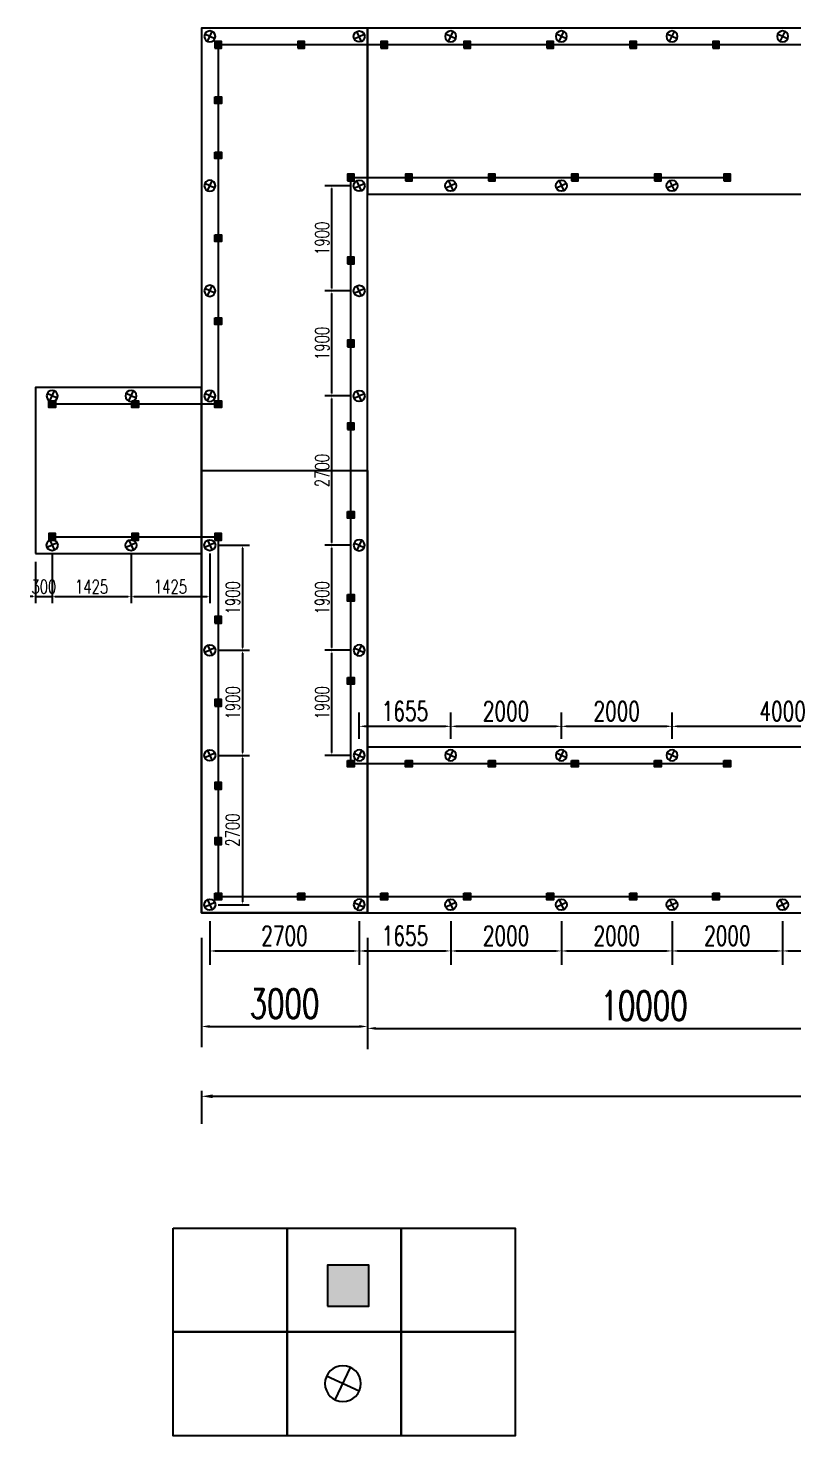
# Model space of a CAD drawing. Header units: millimetres. Extents: x -1546798 to -962116, y 1297493 to 1531173.
# Drawn here: x -1301100 to -1287277, y 1387475 to 1412929 of the extents above; entities that cross this region are included whole.
import ezdxf

# ---------------------------------------------------------------- set-up
doc = ezdxf.new("R2010")
doc.units = ezdxf.units.MM
doc.header["$LTSCALE"] = 10
doc.layers.get('0').update_dxf_attribs({"linetype": 'CONTINUOUS'})
doc.layers.get('DEFPOINTS').update_dxf_attribs({"linetype": 'CONTINUOUS'})
doc.layers.add('W-STEEL_FRAME钢架', color=3, linetype='CONTINUOUS')
doc.layers.add('W-WOOD_FLOOR木地板', color=30, linetype='CONTINUOUS')
doc.styles.add('STANDARD_T3', font='simplex.shx', dxfattribs={"width": 0.7, "bigfont": 'gbcbig.shx'})
doc.dimstyles.new('W&&100', dxfattribs={"dimtxt": 350, "dimasz": 100, "dimexe": 250, "dimexo": 300, "dimgap": 100, "dimtad": 1, "dimdec": 0, "dimzin": 0, "dimdsep": 46, "dimtxsty": 'STANDARD_T3', "dimcen": 0.09, "dimclrd": 1, "dimclre": 1, "dimclrt": 7, "dimazin": 2, "dimtfac": 1, "dimtdec": 0, "dimtix": 1, "dimtmove": 2, "dimatfit": 3, "dimfxl": 100, "dimtolj": 1, "dimtzin": 0, "dimarcsym": 0})
doc.dimstyles.new('W&&150', dxfattribs={"dimtxt": 525, "dimasz": 150, "dimexe": 375, "dimexo": 450, "dimgap": 150, "dimtad": 1, "dimdec": 0, "dimzin": 0, "dimdsep": 46, "dimtxsty": 'STANDARD_T3', "dimcen": 0.09, "dimclrd": 1, "dimclre": 1, "dimclrt": 7, "dimazin": 2, "dimtfac": 1, "dimtdec": 0, "dimtix": 1, "dimtmove": 2, "dimatfit": 3, "dimfxl": 100, "dimtolj": 1, "dimtzin": 0, "dimarcsym": 0})
doc.dimstyles.new('W&&200', dxfattribs={"dimtxt": 700, "dimasz": 200, "dimexe": 500, "dimexo": 600, "dimgap": 200, "dimtad": 1, "dimdec": 0, "dimzin": 0, "dimdsep": 46, "dimtxsty": 'STANDARD_T3', "dimcen": 0.09, "dimclrd": 1, "dimclre": 1, "dimclrt": 7, "dimazin": 2, "dimtfac": 1, "dimtdec": 0, "dimtix": 1, "dimtmove": 2, "dimatfit": 3, "dimfxl": 100, "dimtolj": 1, "dimtzin": 0, "dimarcsym": 0})
doc.dimstyles.new('W&&50', dxfattribs={"dimtxt": 175, "dimasz": 50, "dimexe": 125, "dimexo": 150, "dimgap": 50, "dimtad": 1, "dimdec": 0, "dimzin": 0, "dimdsep": 46, "dimtxsty": 'STANDARD_T3', "dimcen": 0.09, "dimclrd": 1, "dimclre": 1, "dimclrt": 7, "dimazin": 2, "dimtfac": 1, "dimtdec": 0, "dimtix": 1, "dimtmove": 2, "dimatfit": 3, "dimfxl": 100, "dimtolj": 1, "dimtzin": 0, "dimarcsym": 0})

# ---------------------------------------------------------------- blocks, each defined once
blk = doc.blocks.new('*D425')
at = {"color": 1, "lineweight": -2, "transparency": 16777216}
for p, q in [((-1297966, 1396479), (-1297966, 1394502)), ((-1294966, 1396479), (-1294966, 1394502)), ((-1297816, 1394877), (-1295116, 1394877))]:
    blk.add_line(p, q, dxfattribs=at)
at = {"color": 1, "transparency": 16777216}
for points in [[(-1297816, 1394902), (-1297816, 1394852), (-1297966, 1394877)], [(-1295116, 1394902), (-1295116, 1394852), (-1294966, 1394877)]]:
    blk.add_solid(points, dxfattribs=at)
at = {"layer": 'DEFPOINTS', "color": 0, "transparency": 16777216}
for p in [(-1297966, 1396929), (-1294966, 1396929), (-1294966, 1394877)]:
    blk.add_point(p, dxfattribs=at)
at = {"color": 7, "transparency": 16777216, "insert": (-1296466, 1395289), "char_height": 525, "attachment_point": 5, "style": 'STANDARD_T3'}
blk.add_mtext('\\A1;3000', dxfattribs=at)
blk = doc.blocks.new('*D426')
at = {"color": 1, "lineweight": -2, "transparency": 16777216}
for p, q in [((-1294966, 1396479), (-1294966, 1394468)), ((-1284966, 1396479), (-1284966, 1394468)), ((-1294816, 1394843), (-1285116, 1394843))]:
    blk.add_line(p, q, dxfattribs=at)
at = {"color": 1, "transparency": 16777216}
for points in [[(-1294816, 1394868), (-1294816, 1394818), (-1294966, 1394843)], [(-1285116, 1394868), (-1285116, 1394818), (-1284966, 1394843)]]:
    blk.add_solid(points, dxfattribs=at)
at = {"layer": 'DEFPOINTS', "color": 0, "transparency": 16777216}
for p in [(-1294966, 1396929), (-1284966, 1396929), (-1284966, 1394843)]:
    blk.add_point(p, dxfattribs=at)
at = {"color": 7, "transparency": 16777216, "insert": (-1289966, 1395256), "char_height": 525, "attachment_point": 5, "style": 'STANDARD_T3'}
blk.add_mtext('\\A1;10000', dxfattribs=at)
blk = doc.blocks.new('*D431')
at = {"color": 1, "lineweight": -2, "transparency": 16777216}
for p, q in [((-1297966, 1393715), (-1297966, 1393115)), ((-1244966, 1393715), (-1244966, 1393115)), ((-1297766, 1393615), (-1245166, 1393615))]:
    blk.add_line(p, q, dxfattribs=at)
at = {"color": 1, "transparency": 16777216}
for points in [[(-1297766, 1393648), (-1297766, 1393581), (-1297966, 1393615)], [(-1245166, 1393648), (-1245166, 1393581), (-1244966, 1393615)]]:
    blk.add_solid(points, dxfattribs=at)
at = {"layer": 'DEFPOINTS', "color": 0, "transparency": 16777216}
for p in [(-1297966, 1394377), (-1244966, 1394343), (-1244966, 1393615)]:
    blk.add_point(p, dxfattribs=at)
at = {"color": 7, "transparency": 16777216, "insert": (-1271466, 1394165), "char_height": 700, "attachment_point": 5, "style": 'STANDARD_T3'}
blk.add_mtext('\\A1;53000', dxfattribs=at)
blk = doc.blocks.new('2')
h = blk.add_hatch(color=6)
h.dxf.hatch_style = 1
h.paths.add_polyline_path([(-10, -10), (110, -10), (110, 110), (-10, 110)])
blk.add_lwpolyline([(-10, -10), (110, -10), (110, 110), (-10, 110)], close=True)
blk = doc.blocks.new('deng')
for p, q in [((0, 100), (0, -100)), ((-100, 0), (100, 0))]:
    blk.add_line(p, q)
blk.add_circle((0, 0), 100)
blk = doc.blocks.new('*D1033')
at = {"layer": 'DEFPOINTS', "color": 0, "transparency": 16777216}
for p in [(-1297816, 1397079), (-1295116, 1397079), (-1295116, 1396243)]:
    blk.add_point(p, dxfattribs=at)
at = {"layer": 'W-STEEL_FRAME钢架', "color": 1, "lineweight": -2, "transparency": 16777216}
for p, q in [((-1297816, 1396779), (-1297816, 1395993)), ((-1295116, 1396779), (-1295116, 1395993)), ((-1297716, 1396243), (-1295216, 1396243))]:
    blk.add_line(p, q, dxfattribs=at)
at = {"layer": 'W-STEEL_FRAME钢架', "color": 1, "transparency": 16777216}
for points in [[(-1297716, 1396259), (-1297716, 1396226), (-1297816, 1396243)], [(-1295216, 1396259), (-1295216, 1396226), (-1295116, 1396243)]]:
    blk.add_solid(points, dxfattribs=at)
at = {"layer": 'W-STEEL_FRAME钢架', "color": 7, "transparency": 16777216, "insert": (-1296466, 1396518), "char_height": 350, "attachment_point": 5, "style": 'STANDARD_T3'}
blk.add_mtext('\\A1;2700', dxfattribs=at)
blk = doc.blocks.new('*D1034')
at = {"layer": 'DEFPOINTS', "color": 0, "transparency": 16777216}
for p in [(-1295116, 1397079), (-1293461, 1397079), (-1293461, 1396243)]:
    blk.add_point(p, dxfattribs=at)
at = {"layer": 'W-STEEL_FRAME钢架', "color": 1, "lineweight": -2, "transparency": 16777216}
for p, q in [((-1295116, 1396779), (-1295116, 1395993)), ((-1293461, 1396779), (-1293461, 1395993)), ((-1295016, 1396243), (-1293561, 1396243))]:
    blk.add_line(p, q, dxfattribs=at)
at = {"layer": 'W-STEEL_FRAME钢架', "color": 1, "transparency": 16777216}
for points in [[(-1295016, 1396259), (-1295016, 1396226), (-1295116, 1396243)], [(-1293561, 1396259), (-1293561, 1396226), (-1293461, 1396243)]]:
    blk.add_solid(points, dxfattribs=at)
at = {"layer": 'W-STEEL_FRAME钢架', "color": 7, "transparency": 16777216, "insert": (-1294288, 1396518), "char_height": 350, "attachment_point": 5, "style": 'STANDARD_T3'}
blk.add_mtext('\\A1;1655', dxfattribs=at)
blk = doc.blocks.new('*D1035')
at = {"layer": 'DEFPOINTS', "color": 0, "transparency": 16777216}
for p in [(-1293461, 1397079), (-1291461, 1397079), (-1291461, 1396243)]:
    blk.add_point(p, dxfattribs=at)
at = {"layer": 'W-STEEL_FRAME钢架', "color": 1, "lineweight": -2, "transparency": 16777216}
for p, q in [((-1293461, 1396779), (-1293461, 1395993)), ((-1291461, 1396779), (-1291461, 1395993)), ((-1293361, 1396243), (-1291561, 1396243))]:
    blk.add_line(p, q, dxfattribs=at)
at = {"layer": 'W-STEEL_FRAME钢架', "color": 1, "transparency": 16777216}
for points in [[(-1293361, 1396259), (-1293361, 1396226), (-1293461, 1396243)], [(-1291561, 1396259), (-1291561, 1396226), (-1291461, 1396243)]]:
    blk.add_solid(points, dxfattribs=at)
at = {"layer": 'W-STEEL_FRAME钢架', "color": 7, "transparency": 16777216, "insert": (-1292461, 1396518), "char_height": 350, "attachment_point": 5, "style": 'STANDARD_T3'}
blk.add_mtext('\\A1;2000', dxfattribs=at)
blk = doc.blocks.new('*D1036')
at = {"layer": 'DEFPOINTS', "color": 0, "transparency": 16777216}
for p in [(-1291461, 1397079), (-1289461, 1397079), (-1289461, 1396243)]:
    blk.add_point(p, dxfattribs=at)
at = {"layer": 'W-STEEL_FRAME钢架', "color": 1, "lineweight": -2, "transparency": 16777216}
for p, q in [((-1291461, 1396779), (-1291461, 1395993)), ((-1289461, 1396779), (-1289461, 1395993)), ((-1291361, 1396243), (-1289561, 1396243))]:
    blk.add_line(p, q, dxfattribs=at)
at = {"layer": 'W-STEEL_FRAME钢架', "color": 1, "transparency": 16777216}
for points in [[(-1291361, 1396259), (-1291361, 1396226), (-1291461, 1396243)], [(-1289561, 1396259), (-1289561, 1396226), (-1289461, 1396243)]]:
    blk.add_solid(points, dxfattribs=at)
at = {"layer": 'W-STEEL_FRAME钢架', "color": 7, "transparency": 16777216, "insert": (-1290461, 1396518), "char_height": 350, "attachment_point": 5, "style": 'STANDARD_T3'}
blk.add_mtext('\\A1;2000', dxfattribs=at)
blk = doc.blocks.new('*D1037')
at = {"layer": 'DEFPOINTS', "color": 0, "transparency": 16777216}
for p in [(-1289461, 1397079), (-1287461, 1397079), (-1287461, 1396243)]:
    blk.add_point(p, dxfattribs=at)
at = {"layer": 'W-STEEL_FRAME钢架', "color": 1, "lineweight": -2, "transparency": 16777216}
for p, q in [((-1289461, 1396779), (-1289461, 1395993)), ((-1287461, 1396779), (-1287461, 1395993)), ((-1289361, 1396243), (-1287561, 1396243))]:
    blk.add_line(p, q, dxfattribs=at)
at = {"layer": 'W-STEEL_FRAME钢架', "color": 1, "transparency": 16777216}
for points in [[(-1289361, 1396259), (-1289361, 1396226), (-1289461, 1396243)], [(-1287561, 1396259), (-1287561, 1396226), (-1287461, 1396243)]]:
    blk.add_solid(points, dxfattribs=at)
at = {"layer": 'W-STEEL_FRAME钢架', "color": 7, "transparency": 16777216, "insert": (-1288461, 1396518), "char_height": 350, "attachment_point": 5, "style": 'STANDARD_T3'}
blk.add_mtext('\\A1;2000', dxfattribs=at)
blk = doc.blocks.new('*D1038')
at = {"layer": 'DEFPOINTS', "color": 0, "transparency": 16777216}
for p in [(-1287461, 1397079), (-1285461, 1397079), (-1285461, 1396243)]:
    blk.add_point(p, dxfattribs=at)
at = {"layer": 'W-STEEL_FRAME钢架', "color": 1, "lineweight": -2, "transparency": 16777216}
for p, q in [((-1287461, 1396779), (-1287461, 1395993)), ((-1285461, 1396779), (-1285461, 1395993)), ((-1287361, 1396243), (-1285561, 1396243))]:
    blk.add_line(p, q, dxfattribs=at)
at = {"layer": 'W-STEEL_FRAME钢架', "color": 1, "transparency": 16777216}
for points in [[(-1287361, 1396259), (-1287361, 1396226), (-1287461, 1396243)], [(-1285561, 1396259), (-1285561, 1396226), (-1285461, 1396243)]]:
    blk.add_solid(points, dxfattribs=at)
at = {"layer": 'W-STEEL_FRAME钢架', "color": 7, "transparency": 16777216, "insert": (-1286461, 1396518), "char_height": 350, "attachment_point": 5, "style": 'STANDARD_T3'}
blk.add_mtext('\\A1;2000', dxfattribs=at)
blk = doc.blocks.new('*U1060')
at = {"layer": 'W-WOOD_FLOOR木地板', "color": 6}
blk.add_blockref('2', (-50, -50), dxfattribs=at)
blk = doc.blocks.new('*U1061')
at = {"layer": 'W-STEEL_FRAME钢架', "color": 0, "linetype": 'ByBlock', "lineweight": -2, "transparency": 16777216}
for p in [(0, 0), (1500, 0), (3000, 0), (4500, 0), (6000, 0), (7500, 0)]:
    blk.add_blockref('*U1060', p, dxfattribs=at)
blk = doc.blocks.new('*U1062')
at = {"layer": 'W-WOOD_FLOOR木地板', "color": 6}
blk.add_blockref('2', (-50, -50), dxfattribs=at)
blk = doc.blocks.new('*U1063')
at = {"layer": 'W-STEEL_FRAME钢架', "color": 0, "linetype": 'ByBlock', "lineweight": -2, "transparency": 16777216}
for p in [(0, 0), (1500, 0), (3000, 0), (4500, 0), (6000, 0), (7500, 0)]:
    blk.add_blockref('*U1062', p, dxfattribs=at)
blk = doc.blocks.new('*D1064')
at = {"layer": 'DEFPOINTS', "color": 0, "transparency": 16777216}
for p in [(-1300666, 1403579), (-1300966, 1403429), (-1300666, 1402654)]:
    blk.add_point(p, dxfattribs=at)
at = {"layer": 'W-STEEL_FRAME钢架', "color": 1, "lineweight": -2, "transparency": 16777216}
for p, q in [((-1300666, 1403429), (-1300666, 1402529)), ((-1300966, 1403279), (-1300966, 1402529)), ((-1301016, 1402654), (-1301066, 1402654)), ((-1300966, 1402654), (-1300666, 1402654)), ((-1300616, 1402654), (-1300566, 1402654))]:
    blk.add_line(p, q, dxfattribs=at)
at = {"layer": 'W-STEEL_FRAME钢架', "color": 1, "transparency": 16777216}
for points in [[(-1301016, 1402662), (-1301016, 1402646), (-1300966, 1402654)], [(-1300616, 1402662), (-1300616, 1402646), (-1300666, 1402654)]]:
    blk.add_solid(points, dxfattribs=at)
at = {"layer": 'W-STEEL_FRAME钢架', "color": 7, "transparency": 16777216, "insert": (-1300816, 1402829), "char_height": 250, "attachment_point": 5, "style": 'STANDARD_T3'}
blk.add_mtext('\\A1;300', dxfattribs=at)
blk = doc.blocks.new('*D1065')
at = {"layer": 'DEFPOINTS', "color": 0, "transparency": 16777216}
for p in [(-1300666, 1403579), (-1299240, 1403579), (-1299240, 1402654)]:
    blk.add_point(p, dxfattribs=at)
at = {"layer": 'W-STEEL_FRAME钢架', "color": 1, "lineweight": -2, "transparency": 16777216}
for p, q in [((-1300666, 1403429), (-1300666, 1402529)), ((-1299240, 1403429), (-1299240, 1402529)), ((-1300616, 1402654), (-1299290, 1402654))]:
    blk.add_line(p, q, dxfattribs=at)
at = {"layer": 'W-STEEL_FRAME钢架', "color": 1, "transparency": 16777216}
for points in [[(-1300616, 1402662), (-1300616, 1402646), (-1300666, 1402654)], [(-1299290, 1402662), (-1299290, 1402646), (-1299240, 1402654)]]:
    blk.add_solid(points, dxfattribs=at)
at = {"layer": 'W-STEEL_FRAME钢架', "color": 7, "transparency": 16777216, "insert": (-1299953, 1402829), "char_height": 250, "attachment_point": 5, "style": 'STANDARD_T3'}
blk.add_mtext('\\A1;1425', dxfattribs=at)
blk = doc.blocks.new('*D1066')
at = {"layer": 'DEFPOINTS', "color": 0, "transparency": 16777216}
for p in [(-1299240, 1403579), (-1297816, 1403579), (-1297816, 1402654)]:
    blk.add_point(p, dxfattribs=at)
at = {"layer": 'W-STEEL_FRAME钢架', "color": 1, "lineweight": -2, "transparency": 16777216}
for p, q in [((-1299240, 1403429), (-1299240, 1402529)), ((-1297816, 1403429), (-1297816, 1402529)), ((-1299190, 1402654), (-1297866, 1402654))]:
    blk.add_line(p, q, dxfattribs=at)
at = {"layer": 'W-STEEL_FRAME钢架', "color": 1, "transparency": 16777216}
for points in [[(-1299190, 1402662), (-1299190, 1402646), (-1299240, 1402654)], [(-1297866, 1402662), (-1297866, 1402646), (-1297816, 1402654)]]:
    blk.add_solid(points, dxfattribs=at)
at = {"layer": 'W-STEEL_FRAME钢架', "color": 7, "transparency": 16777216, "insert": (-1298528, 1402829), "char_height": 250, "attachment_point": 5, "style": 'STANDARD_T3'}
blk.add_mtext('\\A1;1425', dxfattribs=at)
blk = doc.blocks.new('*D1067')
at = {"layer": 'DEFPOINTS', "color": 0, "transparency": 16777216}
for p in [(-1297816, 1403579), (-1297816, 1401679), (-1297225, 1401679)]:
    blk.add_point(p, dxfattribs=at)
at = {"layer": 'W-STEEL_FRAME钢架', "color": 1, "lineweight": -2, "transparency": 16777216}
for p, q in [((-1297666, 1403579), (-1297100, 1403579)), ((-1297225, 1403529), (-1297225, 1401729)), ((-1297666, 1401679), (-1297100, 1401679))]:
    blk.add_line(p, q, dxfattribs=at)
at = {"layer": 'W-STEEL_FRAME钢架', "color": 1, "transparency": 16777216}
for points in [[(-1297233, 1403529), (-1297216, 1403529), (-1297225, 1403579)], [(-1297233, 1401729), (-1297216, 1401729), (-1297225, 1401679)]]:
    blk.add_solid(points, dxfattribs=at)
at = {"layer": 'W-STEEL_FRAME钢架', "color": 7, "transparency": 16777216, "insert": (-1297400, 1402629), "char_height": 250, "attachment_point": 5, "rotation": 90, "style": 'STANDARD_T3'}
blk.add_mtext('\\A1;1900', dxfattribs=at)
blk = doc.blocks.new('*D1068')
at = {"layer": 'DEFPOINTS', "color": 0, "transparency": 16777216}
for p in [(-1297816, 1401679), (-1297816, 1399779), (-1297225, 1399779)]:
    blk.add_point(p, dxfattribs=at)
at = {"layer": 'W-STEEL_FRAME钢架', "color": 1, "lineweight": -2, "transparency": 16777216}
for p, q in [((-1297666, 1401679), (-1297100, 1401679)), ((-1297225, 1401629), (-1297225, 1399829)), ((-1297666, 1399779), (-1297100, 1399779))]:
    blk.add_line(p, q, dxfattribs=at)
at = {"layer": 'W-STEEL_FRAME钢架', "color": 1, "transparency": 16777216}
for points in [[(-1297233, 1401629), (-1297216, 1401629), (-1297225, 1401679)], [(-1297233, 1399829), (-1297216, 1399829), (-1297225, 1399779)]]:
    blk.add_solid(points, dxfattribs=at)
at = {"layer": 'W-STEEL_FRAME钢架', "color": 7, "transparency": 16777216, "insert": (-1297400, 1400729), "char_height": 250, "attachment_point": 5, "rotation": 90, "style": 'STANDARD_T3'}
blk.add_mtext('\\A1;1900', dxfattribs=at)
blk = doc.blocks.new('*D1069')
at = {"layer": 'DEFPOINTS', "color": 0, "transparency": 16777216}
for p in [(-1297816, 1399779), (-1297816, 1397079), (-1297228, 1397079)]:
    blk.add_point(p, dxfattribs=at)
at = {"layer": 'W-STEEL_FRAME钢架', "color": 1, "lineweight": -2, "transparency": 16777216}
for p, q in [((-1297666, 1399779), (-1297103, 1399779)), ((-1297228, 1399729), (-1297228, 1397129)), ((-1297666, 1397079), (-1297103, 1397079))]:
    blk.add_line(p, q, dxfattribs=at)
at = {"layer": 'W-STEEL_FRAME钢架', "color": 1, "transparency": 16777216}
for points in [[(-1297237, 1399729), (-1297220, 1399729), (-1297228, 1399779)], [(-1297237, 1397129), (-1297220, 1397129), (-1297228, 1397079)]]:
    blk.add_solid(points, dxfattribs=at)
at = {"layer": 'W-STEEL_FRAME钢架', "color": 7, "transparency": 16777216, "insert": (-1297403, 1398429), "char_height": 250, "attachment_point": 5, "rotation": 90, "style": 'STANDARD_T3'}
blk.add_mtext('\\A1;2700', dxfattribs=at)
blk = doc.blocks.new('*D1070')
at = {"layer": 'DEFPOINTS', "color": 0, "transparency": 16777216}
for p in [(-1293461, 1400305), (-1295116, 1399779), (-1293461, 1399779)]:
    blk.add_point(p, dxfattribs=at)
at = {"layer": 'W-STEEL_FRAME钢架', "color": 1, "lineweight": -2, "transparency": 16777216}
for p, q in [((-1295116, 1400079), (-1295116, 1400555)), ((-1293461, 1400079), (-1293461, 1400555)), ((-1295016, 1400305), (-1293561, 1400305))]:
    blk.add_line(p, q, dxfattribs=at)
at = {"layer": 'W-STEEL_FRAME钢架', "color": 1, "transparency": 16777216}
for points in [[(-1295016, 1400322), (-1295016, 1400288), (-1295116, 1400305)], [(-1293561, 1400322), (-1293561, 1400288), (-1293461, 1400305)]]:
    blk.add_solid(points, dxfattribs=at)
at = {"layer": 'W-STEEL_FRAME钢架', "color": 7, "transparency": 16777216, "insert": (-1294288, 1400580), "char_height": 350, "attachment_point": 5, "style": 'STANDARD_T3'}
blk.add_mtext('\\A1;1655', dxfattribs=at)
blk = doc.blocks.new('*D1071')
at = {"layer": 'DEFPOINTS', "color": 0, "transparency": 16777216}
for p in [(-1291461, 1400305), (-1293461, 1399779), (-1291461, 1399779)]:
    blk.add_point(p, dxfattribs=at)
at = {"layer": 'W-STEEL_FRAME钢架', "color": 1, "lineweight": -2, "transparency": 16777216}
for p, q in [((-1293461, 1400079), (-1293461, 1400555)), ((-1291461, 1400079), (-1291461, 1400555)), ((-1293361, 1400305), (-1291561, 1400305))]:
    blk.add_line(p, q, dxfattribs=at)
at = {"layer": 'W-STEEL_FRAME钢架', "color": 1, "transparency": 16777216}
for points in [[(-1293361, 1400322), (-1293361, 1400288), (-1293461, 1400305)], [(-1291561, 1400322), (-1291561, 1400288), (-1291461, 1400305)]]:
    blk.add_solid(points, dxfattribs=at)
at = {"layer": 'W-STEEL_FRAME钢架', "color": 7, "transparency": 16777216, "insert": (-1292461, 1400580), "char_height": 350, "attachment_point": 5, "style": 'STANDARD_T3'}
blk.add_mtext('\\A1;2000', dxfattribs=at)
blk = doc.blocks.new('*D1072')
at = {"layer": 'DEFPOINTS', "color": 0, "transparency": 16777216}
for p in [(-1289461, 1400305), (-1291461, 1399779), (-1289461, 1399779)]:
    blk.add_point(p, dxfattribs=at)
at = {"layer": 'W-STEEL_FRAME钢架', "color": 1, "lineweight": -2, "transparency": 16777216}
for p, q in [((-1291461, 1400079), (-1291461, 1400555)), ((-1289461, 1400079), (-1289461, 1400555)), ((-1291361, 1400305), (-1289561, 1400305))]:
    blk.add_line(p, q, dxfattribs=at)
at = {"layer": 'W-STEEL_FRAME钢架', "color": 1, "transparency": 16777216}
for points in [[(-1291361, 1400322), (-1291361, 1400288), (-1291461, 1400305)], [(-1289561, 1400322), (-1289561, 1400288), (-1289461, 1400305)]]:
    blk.add_solid(points, dxfattribs=at)
at = {"layer": 'W-STEEL_FRAME钢架', "color": 7, "transparency": 16777216, "insert": (-1290461, 1400580), "char_height": 350, "attachment_point": 5, "style": 'STANDARD_T3'}
blk.add_mtext('\\A1;2000', dxfattribs=at)
blk = doc.blocks.new('*D1073')
at = {"layer": 'DEFPOINTS', "color": 0, "transparency": 16777216}
for p in [(-1285461, 1400305), (-1289461, 1399779), (-1285461, 1399779)]:
    blk.add_point(p, dxfattribs=at)
at = {"layer": 'W-STEEL_FRAME钢架', "color": 1, "lineweight": -2, "transparency": 16777216}
for p, q in [((-1289461, 1400079), (-1289461, 1400555)), ((-1285461, 1400079), (-1285461, 1400555)), ((-1289361, 1400305), (-1285561, 1400305))]:
    blk.add_line(p, q, dxfattribs=at)
at = {"layer": 'W-STEEL_FRAME钢架', "color": 1, "transparency": 16777216}
for points in [[(-1289361, 1400322), (-1289361, 1400288), (-1289461, 1400305)], [(-1285561, 1400322), (-1285561, 1400288), (-1285461, 1400305)]]:
    blk.add_solid(points, dxfattribs=at)
at = {"layer": 'W-STEEL_FRAME钢架', "color": 7, "transparency": 16777216, "insert": (-1287461, 1400580), "char_height": 350, "attachment_point": 5, "style": 'STANDARD_T3'}
blk.add_mtext('\\A1;4000', dxfattribs=at)
blk = doc.blocks.new('*D1092')
at = {"layer": 'DEFPOINTS', "color": 0, "transparency": 16777216}
for p in [(-1295610, 1401679), (-1295116, 1401679), (-1295116, 1399779)]:
    blk.add_point(p, dxfattribs=at)
at = {"layer": 'W-STEEL_FRAME钢架', "color": 1, "lineweight": -2, "transparency": 16777216}
for p, q in [((-1295266, 1401679), (-1295735, 1401679)), ((-1295610, 1399829), (-1295610, 1401629)), ((-1295266, 1399779), (-1295735, 1399779))]:
    blk.add_line(p, q, dxfattribs=at)
at = {"layer": 'W-STEEL_FRAME钢架', "color": 1, "transparency": 16777216}
for points in [[(-1295618, 1401629), (-1295602, 1401629), (-1295610, 1401679)], [(-1295618, 1399829), (-1295602, 1399829), (-1295610, 1399779)]]:
    blk.add_solid(points, dxfattribs=at)
at = {"layer": 'W-STEEL_FRAME钢架', "color": 7, "transparency": 16777216, "insert": (-1295785, 1400729), "char_height": 250, "attachment_point": 5, "rotation": 90, "style": 'STANDARD_T3'}
blk.add_mtext('\\A1;1900', dxfattribs=at)
blk = doc.blocks.new('*D1093')
at = {"layer": 'DEFPOINTS', "color": 0, "transparency": 16777216}
for p in [(-1295610, 1403579), (-1295116, 1403579), (-1295116, 1401679)]:
    blk.add_point(p, dxfattribs=at)
at = {"layer": 'W-STEEL_FRAME钢架', "color": 1, "lineweight": -2, "transparency": 16777216}
for p, q in [((-1295266, 1403579), (-1295735, 1403579)), ((-1295610, 1401729), (-1295610, 1403529)), ((-1295266, 1401679), (-1295735, 1401679))]:
    blk.add_line(p, q, dxfattribs=at)
at = {"layer": 'W-STEEL_FRAME钢架', "color": 1, "transparency": 16777216}
for points in [[(-1295618, 1403529), (-1295602, 1403529), (-1295610, 1403579)], [(-1295618, 1401729), (-1295602, 1401729), (-1295610, 1401679)]]:
    blk.add_solid(points, dxfattribs=at)
at = {"layer": 'W-STEEL_FRAME钢架', "color": 7, "transparency": 16777216, "insert": (-1295785, 1402629), "char_height": 250, "attachment_point": 5, "rotation": 90, "style": 'STANDARD_T3'}
blk.add_mtext('\\A1;1900', dxfattribs=at)
blk = doc.blocks.new('*D1094')
at = {"layer": 'DEFPOINTS', "color": 0, "transparency": 16777216}
for p in [(-1295610, 1406279), (-1295116, 1406279), (-1295116, 1403579)]:
    blk.add_point(p, dxfattribs=at)
at = {"layer": 'W-STEEL_FRAME钢架', "color": 1, "lineweight": -2, "transparency": 16777216}
for p, q in [((-1295266, 1406279), (-1295735, 1406279)), ((-1295610, 1403629), (-1295610, 1406229)), ((-1295266, 1403579), (-1295735, 1403579))]:
    blk.add_line(p, q, dxfattribs=at)
at = {"layer": 'W-STEEL_FRAME钢架', "color": 1, "transparency": 16777216}
for points in [[(-1295618, 1406229), (-1295602, 1406229), (-1295610, 1406279)], [(-1295618, 1403629), (-1295602, 1403629), (-1295610, 1403579)]]:
    blk.add_solid(points, dxfattribs=at)
at = {"layer": 'W-STEEL_FRAME钢架', "color": 7, "transparency": 16777216, "insert": (-1295785, 1404929), "char_height": 250, "attachment_point": 5, "rotation": 90, "style": 'STANDARD_T3'}
blk.add_mtext('\\A1;2700', dxfattribs=at)
blk = doc.blocks.new('*D1095')
at = {"layer": 'DEFPOINTS', "color": 0, "transparency": 16777216}
for p in [(-1295610, 1408179), (-1295116, 1408179), (-1295116, 1406279)]:
    blk.add_point(p, dxfattribs=at)
at = {"layer": 'W-STEEL_FRAME钢架', "color": 1, "lineweight": -2, "transparency": 16777216}
for p, q in [((-1295266, 1408179), (-1295735, 1408179)), ((-1295610, 1406329), (-1295610, 1408129)), ((-1295266, 1406279), (-1295735, 1406279))]:
    blk.add_line(p, q, dxfattribs=at)
at = {"layer": 'W-STEEL_FRAME钢架', "color": 1, "transparency": 16777216}
for points in [[(-1295618, 1408129), (-1295602, 1408129), (-1295610, 1408179)], [(-1295618, 1406329), (-1295602, 1406329), (-1295610, 1406279)]]:
    blk.add_solid(points, dxfattribs=at)
at = {"layer": 'W-STEEL_FRAME钢架', "color": 7, "transparency": 16777216, "insert": (-1295785, 1407229), "char_height": 250, "attachment_point": 5, "rotation": 90, "style": 'STANDARD_T3'}
blk.add_mtext('\\A1;1900', dxfattribs=at)
blk = doc.blocks.new('*D1096')
at = {"layer": 'DEFPOINTS', "color": 0, "transparency": 16777216}
for p in [(-1295610, 1410079), (-1295116, 1410079), (-1295116, 1408179)]:
    blk.add_point(p, dxfattribs=at)
at = {"layer": 'W-STEEL_FRAME钢架', "color": 1, "lineweight": -2, "transparency": 16777216}
for p, q in [((-1295266, 1410079), (-1295735, 1410079)), ((-1295610, 1408229), (-1295610, 1410029)), ((-1295266, 1408179), (-1295735, 1408179))]:
    blk.add_line(p, q, dxfattribs=at)
at = {"layer": 'W-STEEL_FRAME钢架', "color": 1, "transparency": 16777216}
for points in [[(-1295618, 1410029), (-1295602, 1410029), (-1295610, 1410079)], [(-1295618, 1408229), (-1295602, 1408229), (-1295610, 1408179)]]:
    blk.add_solid(points, dxfattribs=at)
at = {"layer": 'W-STEEL_FRAME钢架', "color": 7, "transparency": 16777216, "insert": (-1295785, 1409129), "char_height": 250, "attachment_point": 5, "rotation": 90, "style": 'STANDARD_T3'}
blk.add_mtext('\\A1;1900', dxfattribs=at)

msp = doc.modelspace()

# ---------------------------------------------------------------- linework, layer by layer
at = {"layer": 'W-STEEL_FRAME钢架'}
for points in [[(-1297965.8, 1404929.5), (-1294965.8, 1404929.5), (-1294965.8, 1412929.5), (-1297965.8, 1412929.5)], [(-1294965.8, 1409929.5), (-1284965.8, 1409929.5), (-1284965.8, 1412929.5), (-1294965.8, 1412929.5)], [(-1300965.8, 1403429.5), (-1297965.8, 1403429.5), (-1297965.8, 1406429.5), (-1300965.8, 1406429.5)], [(-1297965.8, 1404929.5), (-1294965.8, 1404929.5), (-1294965.8, 1396929.5), (-1297965.8, 1396929.5)], [(-1294965.8, 1396929.5), (-1284965.8, 1396929.5), (-1284965.8, 1399929.5), (-1294965.8, 1399929.5)], [(-1298479.7, 1391232.6), (-1296419.5, 1391232.6), (-1296419.5, 1389353.7), (-1298479.7, 1389353.7)], [(-1296419.5, 1391232.6), (-1294359.2, 1391232.6), (-1294359.2, 1389353.7), (-1296419.5, 1389353.7)], [(-1294359.2, 1391232.6), (-1292298.9, 1391232.6), (-1292298.9, 1389353.7), (-1294359.2, 1389353.7)], [(-1298479.7, 1389353.7), (-1296419.5, 1389353.7), (-1296419.5, 1387474.9), (-1298479.7, 1387474.9)], [(-1296419.5, 1389353.7), (-1294359.2, 1389353.7), (-1294359.2, 1387474.9), (-1296419.5, 1387474.9)], [(-1294359.2, 1389353.7), (-1292298.9, 1389353.7), (-1292298.9, 1387474.9), (-1294359.2, 1387474.9)]]:
    msp.add_lwpolyline(points, close=True, dxfattribs=at)
at = {"layer": 'W-WOOD_FLOOR木地板'}
for points in [[(-1297965.8, 1396929.5), (-1294965.8, 1396929.5), (-1294965.8, 1412929.5), (-1297965.8, 1412929.5)], [(-1294965.8, 1409929.5), (-1244965.8, 1409929.5), (-1244965.8, 1412929.5), (-1294965.8, 1412929.5)], [(-1300965.8, 1403429.5), (-1297965.8, 1403429.5), (-1297965.8, 1406429.5), (-1300965.8, 1406429.5)], [(-1294965.8, 1396929.5), (-1244965.8, 1396929.5), (-1244965.8, 1399929.5), (-1294965.8, 1399929.5)]]:
    msp.add_lwpolyline(points, close=True, dxfattribs=at)
at = {"layer": 'W-WOOD_FLOOR木地板', "color": 6}
for points in [[(-1249025.8, 1410229.5), (-1245165.8, 1410229.5), (-1245165.8, 1412629.5), (-1297665.8, 1412629.5), (-1297665.8, 1406129.5), (-1300665.8, 1406129.5)], [(-1288465.8, 1399629.5), (-1295265.8, 1399629.5), (-1295265.8, 1410229.5), (-1288465.8, 1410229.5)], [(-1300665.8, 1403729.5), (-1297665.8, 1403729.5), (-1297665.8, 1397229.5), (-1245165.8, 1397229.5), (-1245165.8, 1399629.5), (-1249025.8, 1399629.5)]]:
    msp.add_lwpolyline(points, dxfattribs=at)

# ---------------------------------------------------------------- block references
at = {"xscale": -1}
for p, rotation in [((-1297815.8, 1412779.5), 244.8659495588142), ((-1293461, 1412779.5), 244.8659495588142), ((-1291461, 1412779.5), 244.8659495588142), ((-1289461, 1412779.5), 244.8659495588142), ((-1287461, 1412779.5), 244.8659495588142), ((-1297815.8, 1410079.5), 244.8659495588142), ((-1297815.8, 1408179.5), 244.8659495588142), ((-1300665.7, 1406279.5), 244.8659495588142), ((-1299240.3, 1406279.5), 244.8659495588142), ((-1297815.8, 1406279.5), 244.8659495588142), ((-1295115.8, 1403579.5), 64.86594955881422), ((-1295115.8, 1401679.5), 64.86594955881422), ((-1295115.8, 1399779.5), 64.86594955881422), ((-1293461, 1399779.5), 244.8659495588142), ((-1291461, 1399779.5), 244.8659495588142), ((-1289461, 1399779.5), 244.8659495588142), ((-1295115.8, 1397079.5), 64.86594955881422)]:
    msp.add_blockref('deng', p, dxfattribs=dict(at, rotation=rotation))
for p, rotation in [((-1295115.8, 1412779.5), 115.1340504411858), ((-1295115.8, 1410079.5), 115.1340504411858), ((-1293461, 1410079.5), 295.1340504411858), ((-1291461, 1410079.5), 295.1340504411858), ((-1289461, 1410079.5), 295.1340504411858), ((-1295115.8, 1408179.5), 115.1340504411858), ((-1295115.8, 1406279.5), 115.1340504411858), ((-1300665.7, 1403579.5), 295.1340504411858), ((-1299240.3, 1403579.5), 295.1340504411858), ((-1297815.8, 1403579.5), 295.1340504411858), ((-1297815.8, 1401679.5), 295.1340504411858), ((-1297815.8, 1399779.5), 295.1340504411858), ((-1297815.8, 1397079.5), 295.1340504411858), ((-1293461, 1397079.5), 295.1340504411858), ((-1291461, 1397079.5), 295.1340504411858), ((-1289461, 1397079.5), 295.1340504411858), ((-1287461, 1397079.5), 295.1340504411858)]:
    msp.add_blockref('deng', p, dxfattribs=dict(rotation=rotation))
at = {"xscale": 6.184490621936215, "yscale": 6.184490621936215, "zscale": 6.184490621936215}
msp.add_blockref('2', (-1295624.7, 1389882.8), dxfattribs=at)
at = {"xscale": -3.248977345648334, "yscale": 3.248977345648334, "zscale": 3.248977345648334, "rotation": 244.8659495588142}
msp.add_blockref('deng', (-1295409.8, 1388418.9), dxfattribs=at)
at = {"layer": 'W-STEEL_FRAME钢架', "color": 0}
msp.add_blockref('*U1063', (-1296165.8, 1412629.5), dxfattribs=at)
at = {"layer": 'W-STEEL_FRAME钢架', "color": 0, "xscale": -1, "rotation": 180}
msp.add_blockref('*U1061', (-1296165.8, 1397229.5), dxfattribs=at)
at = {"layer": 'W-WOOD_FLOOR木地板', "color": 6}
for p in [(-1297715.8, 1412579.5), (-1295315.8, 1410179.5), (-1294265.8, 1410179.5), (-1292765.8, 1410179.5), (-1291265.8, 1410179.5), (-1289765.8, 1410179.5), (-1288515.8, 1410179.5), (-1295315.8, 1408679.5), (-1295315.8, 1407179.5), (-1295315.8, 1405679.5), (-1300715.8, 1403679.5), (-1299215.8, 1403679.5), (-1297715.8, 1403679.5), (-1297715.8, 1402179.5), (-1297715.8, 1400679.5), (-1297715.8, 1399179.5), (-1297715.8, 1398179.5)]:
    msp.add_blockref('2', p, dxfattribs=at)
at = {"layer": 'W-WOOD_FLOOR木地板', "color": 6, "xscale": -1, "rotation": 180}
for p in [(-1297715.8, 1411679.5), (-1297715.8, 1410679.5), (-1297715.8, 1409179.5), (-1297715.8, 1407679.5), (-1300715.8, 1406179.5), (-1299215.8, 1406179.5), (-1297715.8, 1406179.5), (-1295315.8, 1404179.5), (-1295315.8, 1402679.5), (-1295315.8, 1401179.5), (-1295315.8, 1399679.5), (-1294265.8, 1399679.5), (-1292765.8, 1399679.5), (-1291265.8, 1399679.5), (-1289765.8, 1399679.5), (-1288515.8, 1399679.5), (-1297715.8, 1397279.5)]:
    msp.add_blockref('2', p, dxfattribs=at)

# ---------------------------------------------------------------- dimensions: what is measured, and where the dimension line sits
for base, p1, p2, picture, middle in [((-1294965.8, 1394876.7), (-1297965.8, 1396929.5), (-1294965.8, 1396929.5), '*D425', (-1296465.8, 1395289.2)), ((-1284965.8, 1394843.4), (-1294965.8, 1396929.5), (-1284965.8, 1396929.5), '*D426', (-1289965.8, 1395255.9))]:
    dim = msp.add_linear_dim(base=base, p1=p1, p2=p2, dimstyle='W&&150')
    dim.commit()
    dim.dimension.update_dxf_attribs({"geometry": picture, "text_midpoint": middle})
dim = msp.add_linear_dim(base=(-1244965.8, 1393614.6), p1=(-1297965.8, 1394376.7), p2=(-1244965.8, 1394343.4), dimstyle='W&&200', override={"dimfxlon": 1})
dim.commit()
dim.dimension.update_dxf_attribs({"geometry": '*D431', "text_midpoint": (-1271465.8, 1394164.6)})
at = {"layer": 'W-STEEL_FRAME钢架', "color": 0}
for base, p1, p2, picture, middle in [((-1295609.9, 1410079.5), (-1295115.8, 1408179.5), (-1295115.8, 1410079.5), '*D1096', (-1295784.9, 1409129.5)), ((-1295609.9, 1408179.5), (-1295115.8, 1406279.5), (-1295115.8, 1408179.5), '*D1095', (-1295784.9, 1407229.5)), ((-1295609.9, 1406279.5), (-1295115.8, 1403579.5), (-1295115.8, 1406279.5), '*D1094', (-1295784.9, 1404929.5)), ((-1297224.7, 1401679.5), (-1297815.8, 1403579.5), (-1297815.8, 1401679.5), '*D1067', (-1297399.7, 1402629.5)), ((-1295609.9, 1403579.5), (-1295115.8, 1401679.5), (-1295115.8, 1403579.5), '*D1093', (-1295784.9, 1402629.5)), ((-1297224.7, 1399779.5), (-1297815.8, 1401679.5), (-1297815.8, 1399779.5), '*D1068', (-1297399.7, 1400729.5)), ((-1295609.9, 1401679.5), (-1295115.8, 1399779.5), (-1295115.8, 1401679.5), '*D1092', (-1295784.9, 1400729.5)), ((-1297228.2, 1397079.5), (-1297815.8, 1399779.5), (-1297815.8, 1397079.5), '*D1069', (-1297403.2, 1398429.5))]:
    dim = msp.add_linear_dim(base=base, p1=p1, p2=p2, angle=90, dimstyle='W&&50', override={"dimtxt": 250}, dxfattribs=at)
    dim.commit()
    dim.dimension.update_dxf_attribs({"geometry": picture, "text_midpoint": middle})
for base, p1, p2, picture, middle in [((-1300665.7, 1402653.9), (-1300965.8, 1403429.5), (-1300665.7, 1403579.5), '*D1064', (-1300815.7, 1402828.9)), ((-1299240.3, 1402653.9), (-1300665.7, 1403579.5), (-1299240.3, 1403579.5), '*D1065', (-1299953, 1402828.9)), ((-1297815.793, 1402653.8775), (-1299240.3498, 1403579.4533), (-1297815.793, 1403579.4533), '*D1066', (-1298528.0714, 1402828.8775))]:
    dim = msp.add_linear_dim(base=base, p1=p1, p2=p2, dimstyle='W&&50', override={"dimtxt": 250}, dxfattribs=at)
    dim.commit()
    dim.dimension.update_dxf_attribs({"geometry": picture, "text_midpoint": middle})
for base, p1, p2, picture, middle in [((-1293461, 1400305.1), (-1295115.8, 1399779.5), (-1293461, 1399779.5), '*D1070', (-1294288.4, 1400580.1)), ((-1291461, 1400305.1), (-1293461, 1399779.5), (-1291461, 1399779.5), '*D1071', (-1292461, 1400580.1)), ((-1289461, 1400305.1), (-1291461, 1399779.5), (-1289461, 1399779.5), '*D1072', (-1290461, 1400580.1)), ((-1285461, 1400305.1), (-1289461, 1399779.5), (-1285461, 1399779.5), '*D1073', (-1287461, 1400580.1)), ((-1295115.8, 1396242.8), (-1297815.8, 1397079.5), (-1295115.8, 1397079.5), '*D1033', (-1296465.8, 1396517.8)), ((-1293461, 1396242.8), (-1295115.8, 1397079.5), (-1293461, 1397079.5), '*D1034', (-1294288.4, 1396517.8)), ((-1291461, 1396242.8), (-1293461, 1397079.5), (-1291461, 1397079.5), '*D1035', (-1292461, 1396517.8)), ((-1289461, 1396242.8), (-1291461, 1397079.5), (-1289461, 1397079.5), '*D1036', (-1290461, 1396517.8)), ((-1287461, 1396242.8), (-1289461, 1397079.5), (-1287461, 1397079.5), '*D1037', (-1288461, 1396517.8)), ((-1285461, 1396242.8), (-1287461, 1397079.5), (-1285461, 1397079.5), '*D1038', (-1286461, 1396517.8))]:
    dim = msp.add_linear_dim(base=base, p1=p1, p2=p2, dimstyle='W&&100', dxfattribs=at)
    dim.commit()
    dim.dimension.update_dxf_attribs({"geometry": picture, "text_midpoint": middle})

doc.saveas('drawing.dxf')
